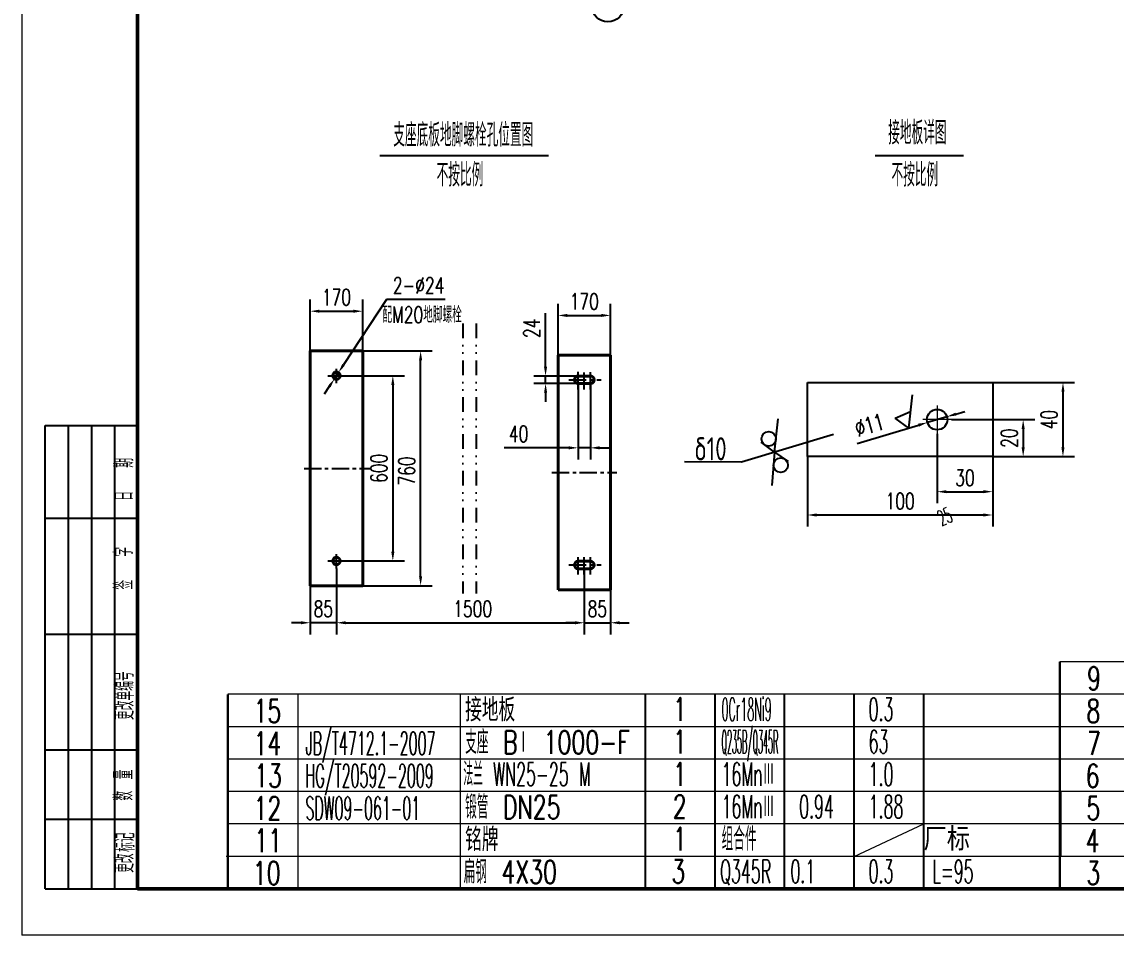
# Model space of a CAD drawing. Extents: x 24660 to 37528, y 564 to 6864.
# Drawn here: x 24660 to 28204, y 564 to 3521 of the extents above; entities that cross this region are included whole.
import ezdxf
from ezdxf.enums import TextEntityAlignment as Align

# ---------------------------------------------------------------- set-up
doc = ezdxf.new("R2010")
doc.units = 0
doc.header["$LTSCALE"] = 150
doc.linetypes.add('CENTER', pattern=[2, 1.25, -0.25, 0.25, -0.25])
doc.linetypes.add('DIVIDE2', pattern=[15.875, 6.35, -3.175, 0, -3.175, 0, -3.175])
doc.layers.get('0').update_dxf_attribs({"linetype": 'CONTINUOUS'})
doc.layers.get('DEFPOINTS').update_dxf_attribs({"linetype": 'CONTINUOUS'})
for name, color, linetype in [('01', 7, 'CONTINUOUS'), ('05', 4, 'CENTER'), ('08', 1, 'CONTINUOUS'), ('11', 1, 'CONTINUOUS'), ('CONTOUR', 7, 'CONTINUOUS'), ('TITLE', 9, 'CONTINUOUS'), ('文字', 3, 'CONTINUOUS'), ('破折线', 1, 'CONTINUOUS'), ('轮廓线', 7, 'CONTINUOUS')]:
    doc.layers.add(name, color=color, linetype=linetype)
doc.layers.add('Center', color=1, linetype='CENTER', lineweight=13)
doc.styles.add('FSDBHZ', font='TXT.SHX', dxfattribs={"width": 0.707, "bigfont": 'HZFS.SHX'})
doc.styles.add('HQ', font='txt.shx', dxfattribs={"width": 0.7, "bigfont": 'gbcbig.shx'})
doc.styles.add('HZ', font='txt.shx', dxfattribs={"width": 0.7, "bigfont": 'gbcbig.shx'})
doc.styles.add('HZ0', font='TXT', dxfattribs={"width": 0.7, "bigfont": 'HZTXT0'})
doc.styles.get("Standard").update_dxf_attribs({"font": 'txt.shx', "width": 0.7, "bigfont": 'gbcbig.shx'})
doc.dimstyles.get("Standard").update_dxf_attribs({"dimscale": 15, "dimtxt": 5, "dimasz": 5, "dimexe": 2.5, "dimexo": 0, "dimgap": 1.25, "dimtad": 3, "dimdec": 0, "dimdsep": 46, "dimtxsty": 'Standard', "dimcen": 0, "dimaunit": 1, "dimadec": 0, "dimazin": 0, "dimtfac": 1, "dimtdec": 4, "dimtmove": 0, "dimatfit": 1, "dimfxl": 1, "dimtolj": 1, "dimtzin": 0, "dimarcsym": 0})
doc.dimstyles.new('STANDARD$0', dxfattribs={"dimscale": 15, "dimtxt": 5, "dimasz": 5, "dimexe": 2.5, "dimexo": 0, "dimgap": 1.25, "dimtad": 1, "dimdec": 0, "dimdsep": 46, "dimtxsty": 'FSDBHZ', "dimcen": 0, "dimaunit": 1, "dimadec": 0, "dimazin": 0, "dimtfac": 1, "dimtdec": 3, "dimtmove": 0, "dimatfit": 3, "dimfxl": 1, "dimtolj": 1, "dimarcsym": 0})

# ---------------------------------------------------------------- blocks, each defined once
blk = doc.blocks.new('*D27')
at = {"layer": '08', "color": 0, "lineweight": -2, "transparency": 16777216}
for p, q in [((25593.8, 1775.6), (25593.8, 1538)), ((25678.8, 1699.6), (25678.8, 1538)), ((25563.8, 1575.5), (25533.8, 1575.5)), ((25678.8, 1575.5), (25593.8, 1575.5)), ((25708.8, 1575.5), (25738.8, 1575.5))]:
    blk.add_line(p, q, dxfattribs=at)
at = {"layer": '08', "color": 0, "transparency": 16777216}
for points in [[(25563.8, 1580.5), (25563.8, 1570.5), (25593.8, 1575.5)], [(25708.8, 1580.5), (25708.8, 1570.5), (25678.8, 1575.5)]]:
    blk.add_solid(points, dxfattribs=at)
at = {"layer": 'DEFPOINTS', "color": 0, "transparency": 16777216}
for p in [(25593.8, 1775.6), (25678.8, 1699.6), (25593.8, 1575.5)]:
    blk.add_point(p, dxfattribs=at)
at = {"layer": '08', "color": 0, "transparency": 16777216, "insert": (25636.3, 1620.5), "char_height": 52.5, "attachment_point": 5, "style": 'HQ'}
blk.add_mtext('\\A1;85', dxfattribs=at)
blk = doc.blocks.new('*D28')
at = {"layer": '08', "color": 0, "lineweight": -2, "transparency": 16777216}
for p, q in [((25840.6, 2622.7), (25701.8, 2410.7)), ((26030.8, 2622.7), (25840.6, 2622.7)), ((25672.2, 2365.5), (25685.3, 2385.6)), ((25655.8, 2340.4), (25639.3, 2315.3))]:
    blk.add_line(p, q, dxfattribs=at)
at = {"layer": '08', "color": 0, "transparency": 16777216}
for points in [[(25697.6, 2413.5), (25706, 2408), (25685.3, 2385.6)], [(25651.6, 2343.2), (25659.9, 2337.7), (25672.2, 2365.5)]]:
    blk.add_solid(points, dxfattribs=at)
at = {"layer": 'DEFPOINTS', "color": 0, "transparency": 16777216}
for p in [(25685.3, 2385.6), (25672.2, 2365.5)]:
    blk.add_point(p, dxfattribs=at)
at = {"layer": '08', "color": 0, "transparency": 16777216, "insert": (25945.1, 2667.7), "char_height": 52.5, "attachment_point": 5, "style": 'HQ'}
blk.add_mtext('\\A1;2-%%c24', dxfattribs=at)
blk = doc.blocks.new('*D29')
at = {"layer": '08', "color": 0, "lineweight": -2, "transparency": 16777216}
for p, q in [((26461.5, 2350.6), (26461.5, 2104.5)), ((26501.5, 2350.6), (26501.5, 2104.5)), ((26431.5, 2142), (26222.6, 2142)), ((26501.5, 2142), (26461.5, 2142)), ((26531.5, 2142), (26561.5, 2142))]:
    blk.add_line(p, q, dxfattribs=at)
at = {"layer": '08', "color": 0, "transparency": 16777216}
for points in [[(26431.5, 2147), (26431.5, 2137), (26461.5, 2142)], [(26531.5, 2147), (26531.5, 2137), (26501.5, 2142)]]:
    blk.add_solid(points, dxfattribs=at)
at = {"layer": 'DEFPOINTS', "color": 0, "transparency": 16777216}
for p in [(26461.5, 2350.6), (26501.5, 2350.6), (26501.5, 2142)]:
    blk.add_point(p, dxfattribs=at)
at = {"layer": '08', "color": 0, "transparency": 16777216, "insert": (26268.9, 2187), "char_height": 52.5, "attachment_point": 5, "style": 'HQ'}
blk.add_mtext('\\A1;40', dxfattribs=at)
blk = doc.blocks.new('*D30')
at = {"layer": '08', "color": 0, "lineweight": -2, "transparency": 16777216}
for p, q in [((26356.2, 2404.6), (26356.2, 2578.3)), ((26461.5, 2374.6), (26318.7, 2374.6)), ((26461.5, 2350.6), (26318.7, 2350.6)), ((26356.2, 2350.6), (26356.2, 2374.6)), ((26356.2, 2320.6), (26356.2, 2290.6))]:
    blk.add_line(p, q, dxfattribs=at)
at = {"layer": '08', "color": 0, "transparency": 16777216}
for points in [[(26351.2, 2404.6), (26361.2, 2404.6), (26356.2, 2374.6)], [(26351.2, 2320.6), (26361.2, 2320.6), (26356.2, 2350.6)]]:
    blk.add_solid(points, dxfattribs=at)
at = {"layer": 'DEFPOINTS', "color": 0, "transparency": 16777216}
for p in [(26356.2, 2350.6), (26461.5, 2374.6), (26461.5, 2350.6)]:
    blk.add_point(p, dxfattribs=at)
at = {"layer": '08', "color": 0, "transparency": 16777216, "insert": (26311.2, 2528.9), "char_height": 52.5, "attachment_point": 5, "rotation": 90, "style": 'HQ'}
blk.add_mtext('\\A1;24', dxfattribs=at)
blk = doc.blocks.new('*D31')
at = {"layer": '08', "color": 0, "lineweight": -2, "transparency": 16777216}
for p, q in [((25593.8, 2455.6), (25593.8, 2622)), ((25763.8, 2455.6), (25763.8, 2622)), ((25623.8, 2584.5), (25733.8, 2584.5))]:
    blk.add_line(p, q, dxfattribs=at)
at = {"layer": '08', "color": 0, "transparency": 16777216}
for points in [[(25623.8, 2589.5), (25623.8, 2579.5), (25593.8, 2584.5)], [(25733.8, 2589.5), (25733.8, 2579.5), (25763.8, 2584.5)]]:
    blk.add_solid(points, dxfattribs=at)
at = {"layer": 'DEFPOINTS', "color": 0, "transparency": 16777216}
for p in [(25763.8, 2584.5), (25593.8, 2455.6), (25763.8, 2455.6)]:
    blk.add_point(p, dxfattribs=at)
at = {"layer": '08', "color": 0, "transparency": 16777216, "insert": (25678.8, 2629.5), "char_height": 52.5, "attachment_point": 5, "style": 'HQ'}
blk.add_mtext('\\A1;170', dxfattribs=at)
blk = doc.blocks.new('*D32')
at = {"layer": '08', "color": 0, "lineweight": -2, "transparency": 16777216}
for p, q in [((26396.5, 2442.6), (26396.5, 2608.3)), ((26566.5, 2442.6), (26566.5, 2608.3)), ((26426.5, 2570.8), (26536.5, 2570.8))]:
    blk.add_line(p, q, dxfattribs=at)
at = {"layer": '08', "color": 0, "transparency": 16777216}
for points in [[(26426.5, 2575.8), (26426.5, 2565.8), (26396.5, 2570.8)], [(26536.5, 2575.8), (26536.5, 2565.8), (26566.5, 2570.8)]]:
    blk.add_solid(points, dxfattribs=at)
at = {"layer": 'DEFPOINTS', "color": 0, "transparency": 16777216}
for p in [(26566.5, 2570.8), (26396.5, 2442.6), (26566.5, 2442.6)]:
    blk.add_point(p, dxfattribs=at)
at = {"layer": '08', "color": 0, "transparency": 16777216, "insert": (26481.5, 2615.8), "char_height": 52.5, "attachment_point": 5, "style": 'HQ'}
blk.add_mtext('\\A1;170', dxfattribs=at)
blk = doc.blocks.new('*D33')
at = {"layer": '08', "color": 0, "lineweight": -2, "transparency": 16777216}
for p, q in [((26566.5, 1682.6), (26566.5, 1538)), ((26481.5, 1606.6), (26481.5, 1538)), ((26451.5, 1575.5), (26421.5, 1575.5)), ((26481.5, 1575.5), (26566.5, 1575.5)), ((26596.5, 1575.5), (26626.5, 1575.5))]:
    blk.add_line(p, q, dxfattribs=at)
at = {"layer": '08', "color": 0, "transparency": 16777216}
for points in [[(26451.5, 1580.5), (26451.5, 1570.5), (26481.5, 1575.5)], [(26596.5, 1580.5), (26596.5, 1570.5), (26566.5, 1575.5)]]:
    blk.add_solid(points, dxfattribs=at)
at = {"layer": 'DEFPOINTS', "color": 0, "transparency": 16777216}
for p in [(26566.5, 1682.6), (26481.5, 1606.6), (26566.5, 1575.5)]:
    blk.add_point(p, dxfattribs=at)
at = {"layer": '08', "color": 0, "transparency": 16777216, "insert": (26524, 1620.5), "char_height": 52.5, "attachment_point": 5, "style": 'HQ'}
blk.add_mtext('\\A1;85', dxfattribs=at)
blk = doc.blocks.new('*D34')
at = {"layer": '08', "color": 0, "lineweight": -2, "transparency": 16777216}
for p, q in [((25678.8, 1751.3), (25678.8, 1538)), ((26481.5, 1750.6), (26481.5, 1538)), ((25708.8, 1575.5), (26451.5, 1575.5))]:
    blk.add_line(p, q, dxfattribs=at)
at = {"layer": '08', "color": 0, "transparency": 16777216}
for points in [[(25708.8, 1580.5), (25708.8, 1570.5), (25678.8, 1575.5)], [(26451.5, 1580.5), (26451.5, 1570.5), (26481.5, 1575.5)]]:
    blk.add_solid(points, dxfattribs=at)
at = {"layer": 'DEFPOINTS', "color": 0, "transparency": 16777216}
for p in [(25678.8, 1751.3), (26481.5, 1750.6), (26481.5, 1575.5)]:
    blk.add_point(p, dxfattribs=at)
at = {"layer": '08', "color": 0, "transparency": 16777216, "insert": (26120.1, 1620.5), "char_height": 52.5, "attachment_point": 5, "style": 'HQ'}
blk.add_mtext('\\A1;1500', dxfattribs=at)
blk = doc.blocks.new('*D35')
at = {"layer": '08', "color": 0, "lineweight": -2, "transparency": 16777216}
for p, q in [((25706.7, 2375.6), (25899, 2375.6)), ((25861.5, 2345.6), (25861.5, 1805.6)), ((25706.7, 1775.6), (25899, 1775.6))]:
    blk.add_line(p, q, dxfattribs=at)
at = {"layer": '08', "color": 0, "transparency": 16777216}
for points in [[(25856.5, 2345.6), (25866.5, 2345.6), (25861.5, 2375.6)], [(25856.5, 1805.6), (25866.5, 1805.6), (25861.5, 1775.6)]]:
    blk.add_solid(points, dxfattribs=at)
at = {"layer": 'DEFPOINTS', "color": 0, "transparency": 16777216}
for p in [(25706.7, 2375.6), (25706.7, 1775.6), (25861.5, 1775.6)]:
    blk.add_point(p, dxfattribs=at)
at = {"layer": '08', "color": 0, "transparency": 16777216, "insert": (25816.5, 2075.6), "char_height": 52.5, "attachment_point": 5, "rotation": 90, "style": 'HQ'}
blk.add_mtext('\\A1;600', dxfattribs=at)
blk = doc.blocks.new('*D36')
at = {"layer": '08', "color": 0, "lineweight": -2, "transparency": 16777216}
for p, q in [((25748.8, 2455.6), (25988.9, 2455.6)), ((25951.4, 1725.6), (25951.4, 2425.6)), ((25748.8, 1695.6), (25988.9, 1695.6))]:
    blk.add_line(p, q, dxfattribs=at)
at = {"layer": '08', "color": 0, "transparency": 16777216}
for points in [[(25946.4, 2425.6), (25956.4, 2425.6), (25951.4, 2455.6)], [(25946.4, 1725.6), (25956.4, 1725.6), (25951.4, 1695.6)]]:
    blk.add_solid(points, dxfattribs=at)
at = {"layer": 'DEFPOINTS', "color": 0, "transparency": 16777216}
for p in [(25748.8, 2455.6), (25951.4, 2455.6), (25748.8, 1695.6)]:
    blk.add_point(p, dxfattribs=at)
at = {"layer": '08', "color": 0, "transparency": 16777216, "insert": (25906.4, 2067), "char_height": 52.5, "attachment_point": 5, "rotation": 90, "style": 'HQ'}
blk.add_mtext('\\A1;760', dxfattribs=at)
blk = doc.blocks.new('*D58')
at = {"layer": '08', "color": 0, "lineweight": -2, "transparency": 16777216}
for p, q in [((27624.5, 2187.5), (27624.5, 1962.5)), ((27804.5, 2113.4), (27804.5, 1962.5)), ((27654.5, 2000), (27774.5, 2000))]:
    blk.add_line(p, q, dxfattribs=at)
at = {"layer": '08', "color": 0, "transparency": 16777216}
for points in [[(27654.5, 2005), (27654.5, 1995), (27624.5, 2000)], [(27774.5, 2005), (27774.5, 1995), (27804.5, 2000)]]:
    blk.add_solid(points, dxfattribs=at)
at = {"layer": 'DEFPOINTS', "color": 0, "transparency": 16777216}
for p in [(27624.5, 2187.5), (27804.5, 2113.4), (27804.5, 2000)]:
    blk.add_point(p, dxfattribs=at)
at = {"layer": '08', "color": 0, "transparency": 16777216, "insert": (27714.5, 2045), "char_height": 52.5, "attachment_point": 5, "style": 'HQ'}
blk.add_mtext('\\A1;30', dxfattribs=at)
blk = doc.blocks.new('*D59')
at = {"layer": '08', "color": 0, "lineweight": -2, "transparency": 16777216}
for p, q in [((27204.5, 2113.4), (27204.5, 1887)), ((27804.5, 2113), (27804.5, 1887)), ((27234.5, 1924.5), (27774.5, 1924.5))]:
    blk.add_line(p, q, dxfattribs=at)
at = {"layer": '08', "color": 0, "transparency": 16777216}
for points in [[(27234.5, 1929.5), (27234.5, 1919.5), (27204.5, 1924.5)], [(27774.5, 1929.5), (27774.5, 1919.5), (27804.5, 1924.5)]]:
    blk.add_solid(points, dxfattribs=at)
at = {"layer": 'DEFPOINTS', "color": 0, "transparency": 16777216}
for p in [(27204.5, 2113.4), (27804.5, 2113), (27804.5, 1924.5)]:
    blk.add_point(p, dxfattribs=at)
at = {"layer": '08', "color": 0, "transparency": 16777216, "insert": (27504.5, 1969.5), "char_height": 52.5, "attachment_point": 5, "style": 'HQ'}
blk.add_mtext('\\A1;100', dxfattribs=at)
blk = doc.blocks.new('*D60')
at = {"layer": '08', "color": 0, "lineweight": -2, "transparency": 16777216}
for p, q in [((27804.9, 2353.4), (28069.5, 2353.4)), ((28032, 2323.4), (28032, 2143.4)), ((27804.9, 2113.4), (28069.5, 2113.4))]:
    blk.add_line(p, q, dxfattribs=at)
at = {"layer": '08', "color": 0, "transparency": 16777216}
for points in [[(28027, 2323.4), (28037, 2323.4), (28032, 2353.4)], [(28027, 2143.4), (28037, 2143.4), (28032, 2113.4)]]:
    blk.add_solid(points, dxfattribs=at)
at = {"layer": 'DEFPOINTS', "color": 0, "transparency": 16777216}
for p in [(27804.9, 2353.4), (27804.9, 2113.4), (28032, 2113.4)]:
    blk.add_point(p, dxfattribs=at)
at = {"layer": '08', "color": 0, "transparency": 16777216, "insert": (27987, 2233.4), "char_height": 52.5, "attachment_point": 5, "rotation": 90, "style": 'HQ'}
blk.add_mtext('\\A1;40', dxfattribs=at)
blk = doc.blocks.new('*D61')
at = {"layer": '08', "color": 0, "lineweight": -2, "transparency": 16777216}
for p, q in [((27670.6, 2233.4), (27940.6, 2233.4)), ((27903.1, 2203.4), (27903.1, 2143.4)), ((27804.5, 2113.4), (27940.6, 2113.4))]:
    blk.add_line(p, q, dxfattribs=at)
at = {"layer": '08', "color": 0, "transparency": 16777216}
for points in [[(27898.1, 2203.4), (27908.1, 2203.4), (27903.1, 2233.4)], [(27898.1, 2143.4), (27908.1, 2143.4), (27903.1, 2113.4)]]:
    blk.add_solid(points, dxfattribs=at)
at = {"layer": 'DEFPOINTS', "color": 0, "transparency": 16777216}
for p in [(27670.6, 2233.4), (27804.5, 2113.4), (27903.1, 2113.4)]:
    blk.add_point(p, dxfattribs=at)
at = {"layer": '08', "color": 0, "transparency": 16777216, "insert": (27858.1, 2173.4), "char_height": 52.5, "attachment_point": 5, "rotation": 90, "style": 'HQ'}
blk.add_mtext('\\A1;20', dxfattribs=at)
blk = doc.blocks.new('*D62')
at = {"layer": '08', "color": 0, "lineweight": -2, "transparency": 16777216}
for p, q in [((27656.2, 2242.7), (27592.9, 2224)), ((27684.9, 2251.3), (27713.7, 2259.8)), ((27365.1, 2156.5), (27564.1, 2215.5))]:
    blk.add_line(p, q, dxfattribs=at)
at = {"layer": '08', "color": 0, "transparency": 16777216}
for points in [[(27683.5, 2256.1), (27686.4, 2246.5), (27656.2, 2242.7)], [(27562.7, 2220.3), (27565.6, 2210.7), (27592.9, 2224)]]:
    blk.add_solid(points, dxfattribs=at)
at = {"layer": 'DEFPOINTS', "color": 0, "transparency": 16777216}
for p in [(27656.2, 2242.7), (27592.9, 2224)]:
    blk.add_point(p, dxfattribs=at)
at = {"layer": '08', "color": 0, "transparency": 16777216, "insert": (27405.5, 2215.4), "char_height": 52.5, "attachment_point": 5, "rotation": 16.5126, "style": 'HQ'}
blk.add_mtext('\\A1;%%c11', dxfattribs=at)

msp = doc.modelspace()

# ---------------------------------------------------------------- linework, layer by layer
at = {"color": 1}
for p, q in [((26558.1, 3521.4), (26558.1, 3521.4)), ((27532.6, 2206.1), (27544.4, 2313.5)), ((27097.9, 2128.2), (27109.7, 2235.5)), ((27489, 2238.1), (27538.5, 2259.8)), ((27532.6, 2206.1), (27489, 2238.1)), ((27097.9, 2128.2), (27054.4, 2160.1)), ((27097.9, 2128.2), (27088.9, 2020.5)), ((27097.9, 2128.2), (27142.3, 2097.3))]:
    msp.add_line(p, q, dxfattribs=at)
for p, q in [((25819.6, 3088.5), (26365.7, 3088.5)), ((27423.6, 3088.5), (27710.2, 3088.5))]:
    msp.add_line(p, q)
at = {"color": 1, "linetype": 'DIVIDE2', "ltscale": 0.05}
for p, q in [((26088.2, 2544.5), (26088.2, 1670)), ((26130.9, 2544.5), (26130.9, 1670))]:
    msp.add_line(p, q, dxfattribs=at)
at = {"color": 1}
for centre in [(27079.1, 2171), (27117.8, 2085.8)]:
    msp.add_circle(centre, 23.4, dxfattribs=at)
at = {"layer": '01', "lineweight": 40}
for p, q in [((25593.8, 1695.6), (25593.8, 2455.6)), ((25593.8, 2455.6), (25763.8, 2455.6)), ((25763.8, 2455.6), (25763.8, 1695.6)), ((26396.5, 1682.6), (26396.5, 2442.6)), ((26396.5, 2442.6), (26566.5, 2442.6)), ((26566.5, 2442.6), (26566.5, 1682.6)), ((26461.5, 2374.6), (26501.5, 2374.6)), ((26461.5, 2350.6), (26501.5, 2350.6)), ((26461.5, 1774.6), (26501.5, 1774.6)), ((26461.5, 1774.6), (26501.5, 1774.6)), ((26461.5, 1750.6), (26501.5, 1750.6)), ((26461.5, 1750.6), (26501.5, 1750.6)), ((25593.8, 1695.6), (25763.8, 1695.6)), ((26396.5, 1682.6), (26566.5, 1682.6))]:
    msp.add_line(p, q, dxfattribs=at)
for centre in [(25678.8, 2375.6), (25678.8, 1775.6)]:
    msp.add_circle(centre, 12, dxfattribs=at)
for centre, start, end in [((26461.5, 2362.6), 90, 270), ((26501.5, 2362.6), 270, 90), ((26461.5, 1762.6), 90, 270), ((26461.5, 1762.6), 90, 270), ((26501.5, 1762.6), 270, 90), ((26501.5, 1762.6), 270, 90)]:
    msp.add_arc(centre, 12, start, end, dxfattribs=at)
at = {"layer": '05', "color": 1, "ltscale": 0.3}
for p, q in [((25651.3, 2375.6), (25706.7, 2375.6)), ((25678.8, 2351.3), (25678.8, 2397.7)), ((26461.5, 2331.4), (26461.5, 2394)), ((26481.5, 2331.4), (26481.5, 2386.1)), ((26501.5, 2331.3), (26501.5, 2393.8)), ((26431.9, 2362.6), (26536.8, 2362.6)), ((25573.8, 2075.6), (25790.5, 2075.6)), ((26376.5, 2062.6), (26586.5, 2062.6)), ((25651.3, 1775.6), (25706.7, 1775.6)), ((25678.8, 1751.3), (25678.8, 1797.7)), ((26461.5, 1731.4), (26461.5, 1794)), ((26481.5, 1731.4), (26481.5, 1792.5)), ((26501.5, 1731.3), (26501.5, 1793.8)), ((26431.9, 1762.6), (26536.8, 1762.6))]:
    msp.add_line(p, q, dxfattribs=at)
at = {"layer": '08'}
for p, q in [((27288.8, 2185.7), (26990.8, 2095.8)), ((26990.8, 2095.8), (26805.8, 2096.3))]:
    msp.add_line(p, q, dxfattribs=at)
at = {"layer": 'Center'}
for p, q in [((27624.5, 2279.1), (27624.5, 2187.5)), ((27670.6, 2233.4), (27577.8, 2233.4))]:
    msp.add_line(p, q, dxfattribs=at)
at = {"layer": 'CONTOUR'}
for p, q in [((27204.5, 2353.4), (27804.5, 2353.4)), ((27204.5, 2113.4), (27204.5, 2353.4)), ((27804.5, 2353.4), (27804.5, 2113.4)), ((27804.5, 2113.4), (27204.5, 2113.4))]:
    msp.add_line(p, q, dxfattribs=at)
msp.add_circle((27624.5, 2233.4), 33, dxfattribs=at)
at = {"layer": 'TITLE', "color": 1, "lineweight": 13}
for p, q in [((24660, 6864), (24660, 564)), ((30721.6, 1449), (28021.7, 1449)), ((30721.6, 1449), (28021.7, 1449)), ((28026.6, 1344), (25326.7, 1344)), ((25554.2, 1344), (25554.2, 714)), ((26079.7, 1344), (26079.7, 714)), ((30721.6, 1344), (28021.7, 1344)), ((30721.6, 1344), (28021.7, 1344)), ((28026.6, 1239), (25326.7, 1239)), ((28026.6, 1239), (25326.7, 1239)), ((28026.6, 1239), (25326.7, 1239)), ((30721.6, 1239), (28021.7, 1239)), ((30721.6, 1239), (28021.7, 1239)), ((28026.6, 1134), (25326.7, 1134)), ((28026.6, 1134), (25326.7, 1134)), ((30719.2, 1134), (28019.2, 1134)), ((30721.6, 1134), (28021.7, 1134)), ((28024.2, 1029), (25324.2, 1029)), ((28024.2, 1029), (25324.2, 1029)), ((28026.6, 1029), (25326.7, 1029)), ((28026.6, 1029), (25326.7, 1029)), ((30721.6, 1029), (28021.7, 1029)), ((30721.6, 1029), (28021.7, 1029)), ((28159.2, 924), (25326.7, 924)), ((28088.9, 924), (25326.7, 924)), ((27355.8, 819), (27581.1, 924)), ((30721.6, 924), (28021.7, 924)), ((30721.6, 924), (28021.7, 924)), ((28021.7, 819), (25321.7, 819)), ((28024.2, 819), (25324.2, 819)), ((28024.2, 819), (25324.2, 819)), ((28026.6, 819), (25326.7, 819)), ((30721.6, 819), (28021.7, 819)), ((30721.6, 819), (28021.7, 819)), ((28021.7, 714), (25321.7, 714)), ((28021.7, 714), (25321.7, 714)), ((30721.6, 714), (28021.7, 714)), ((30721.6, 714), (28021.7, 714)), ((30721.6, 714), (28021.7, 714)), ((33570, 564), (24660, 564))]:
    msp.add_line(p, q, dxfattribs=at)
at = {"layer": 'TITLE', "color": 0, "lineweight": 50}
for p in [(25035, 6714), (33420, 714)]:
    msp.add_line(p, (25035, 714), dxfattribs=at)
at = {"layer": 'TITLE', "color": 1}
for p, q in [((26680.2, 714), (26680.2, 1344)), ((26905.4, 1029), (26905.4, 1344)), ((26905.4, 1239), (26905.4, 1344)), ((27130.6, 1029), (27130.6, 1344)), ((27130.6, 1239), (27130.6, 1344)), ((27355.8, 1029), (27355.8, 1344)), ((27355.8, 1239), (27355.8, 1344)), ((27581.1, 1029), (27581.1, 1344)), ((27581.1, 1239), (27581.1, 1344)), ((26905.4, 714), (26905.4, 1134)), ((27130.6, 714), (27130.6, 1134)), ((27355.8, 714), (27355.8, 1134)), ((27581.1, 714), (27581.1, 1134))]:
    msp.add_line(p, q, dxfattribs=at)
at = {"layer": 'TITLE', "color": 1, "const_width": 7.51}
for points in [[(28021.7, 714), (28021.7, 1449)], [(25326.7, 1029), (25326.7, 1344)], [(25326.7, 819), (25326.7, 1344)], [(25326.7, 714), (25326.7, 1029)], [(28024.2, 819), (28024.2, 1029)]]:
    msp.add_lwpolyline(points, dxfattribs=at)
at = {"layer": '破折线', "linetype": 'ByBlock'}
for p, q in [((24810, 2214), (24810, 714)), ((24885, 2214), (24885, 714)), ((24960, 2214), (24960, 714)), ((24735, 1914), (25035, 1914)), ((24735, 1539), (25035, 1539)), ((24735, 1164), (25035, 1164)), ((24735, 1164), (25035, 1164)), ((24735, 939), (25035, 939))]:
    msp.add_line(p, q, dxfattribs=at)
at = {"layer": '破折线'}
msp.add_circle((26558.1, 3573.8), 52.4, dxfattribs=at)
at = {"layer": '轮廓线'}
for p, q in [((24735, 714), (24735, 2214)), ((24735, 2214), (25035, 2214)), ((24735, 714), (25035, 714))]:
    msp.add_line(p, q, dxfattribs=at)

# ---------------------------------------------------------------- texts
at = {"layer": '11', "insert": (25828, 2599.4), "char_height": 52.5, "width": 597.789, "attachment_point": 1, "style": 'HQ'}
msp.add_mtext('配M20地脚螺栓', dxfattribs=at)
at = {"layer": 'TITLE', "color": 1}
for s, style, width, p in [('支座底板地脚螺栓孔位置图', 'HZ', 0.7, (25862.9, 3117.6)), ('接地板详图', 'HZ', 0.7, (27465.8, 3124.7)), ('不按比例', 'HZ', 0.7, (26003.4, 2988.2)), ('不按比例', 'HZ', 0.7, (27476.6, 2988.2)), ('9', 'HZ0', 0.7, (28110.1, 1357.8)), ('15', 'HZ0', 0.7, (25410.4, 1252.2)), ('0Cr18Ni9', 'HZ', 0.35, (26926.3, 1257.6)), ('0.3', 'HZ0', 0.5, (27402.6, 1257.6)), ('8', 'HZ0', 0.7, (28107.9, 1252.2)), ('Q235B/Q345R', 'HZ', 0.25, (26926.3, 1152.6)), ('14', 'HZ0', 0.7, (25410.4, 1147.2)), ('JB/T4712.1-2007', 'HZ', 0.45, (25578.6, 1147.5)), ('支座 BⅠ 1000-F', 'HZ', 0.7, (26095.7, 1151)), ('63', 'HZ0', 0.5, (27402.6, 1152.6)), ('7', 'HZ0', 0.7, (28110.1, 1147.8)), ('13', 'HZ0', 0.7, (25412.6, 1042.8)), ('HG/T20592-2009', 'HZ', 0.45, (25578.6, 1042.5)), ('法兰 WN25-25 M', 'HZ', 0.5, (26089.7, 1047.5)), ('16MnⅢ', 'HZ0', 0.5, (26926.3, 1047.6)), ('1.0', 'HZ0', 0.5, (27402.6, 1047.6)), ('6', 'HZ0', 0.7, (28105.4, 1042.2)), ('12', 'HZ0', 0.7, (25410.4, 937.2)), ('SDW09-061-01', 'HZ', 0.45, (25578.6, 937.5)), ('锻管 DN25', 'HZ', 0.7, (26095.7, 941)), ('16MnⅢ', 'HZ0', 0.5, (26926.3, 942.6)), ('0.94', 'HZ0', 0.5, (27177.4, 942.6)), ('1.88', 'HZ0', 0.5, (27402.6, 942.6)), ('5', 'HZ0', 0.7, (28107.6, 937.8)), ('11', 'HZ0', 0.7, (25412.6, 832.8)), ('组合件', 'HZ', 0.7, (26926.3, 837.6)), ('4', 'HZ0', 0.7, (28105.4, 832.2)), ('10', 'HZ0', 0.7, (25407.9, 727.2)), ('扁钢 4X30', 'HZ', 0.7, (26090.8, 731)), ('Q345R', 'HZ0', 0.5, (26921.4, 732.6)), ('0.3', 'HZ0', 0.5, (27402.6, 732.6)), ('3', 'HZ0', 0.7, (28107.6, 727.8))]:
    msp.add_text(s, height=75, dxfattribs=dict(at, style=style, width=width)).set_placement(p)
at = {"layer": 'TITLE', "color": 1, "style": 'HZ', "width": 0.5}
msp.add_text('25', height=50, rotation=23, dxfattribs=at).set_placement((27664.7, 1882.8), align=Align.BOTTOM_CENTER)
at = {"layer": 'TITLE', "color": 1, "style": 'HZ'}
for s, p in [('接地板', (26095.7, 1256)), ('铭牌', (26095.7, 836))]:
    msp.add_text(s, height=75, dxfattribs=at).set_placement(p)
at = {"layer": 'TITLE', "color": 1, "style": 'HZ0'}
for s, width, p in [('1', 0.7, (26790.9, 1257.6)), ('1', 0.7, (26790.9, 1152.6)), ('1', 0.7, (26790.9, 1047.6)), ('2', 0.7, (26790.9, 942.6)), ('1', 0.7, (26790.9, 837.6)), ('3', 0.7, (26785.9, 732.6)), ('0.1', 0.5, (27189.4, 732.6)), ('L=95', 0.5, (27675.8, 732.6))]:
    msp.add_text(s, height=75, dxfattribs=dict(at, width=width)).set_placement(p, align=Align.CENTER)
msp.add_text('厂标', height=75, dxfattribs=at).set_placement((27655.7, 837.6), align=Align.CENTER)
at = {"layer": 'TITLE', "color": 1, "insert": (26890.6, 2138.8), "char_height": 75, "attachment_point": 5, "style": 'HZ'}
msp.add_mtext('δ10', dxfattribs=at)
at = {"layer": '文字', "color": 1, "ltscale": 0.025, "style": 'HQ', "width": 0.7}
for s, p in [('日  期', (25021, 1971)), ('签  字', (25019.6, 1683)), ('更改单编号', (25022.7, 1260.6)), ('数 量', (25019.1, 999.5)), ('标记', (25025.3, 833.5)), ('更改', (25022.3, 765.5))]:
    msp.add_text(s, height=60, rotation=90, dxfattribs=at).set_placement(p)

# ---------------------------------------------------------------- dimensions: what is measured, and where the dimension line sits
at = {"layer": '08'}
for p1, p2, text, dimstyle, override, picture, middle in [((25672.2, 2365.5), (25685.3, 2385.6), '2-%%c24', 'STANDARD$0', {"dimtxt": 3.5, "dimasz": 2, "dimtoh": 1, "dimzin": 0, "dimtxsty": 'HQ', "dimaunit": 0, "dimtfac": 0.514286, "dimtix": 1}, '*D28', (25945.1, 2622.7)), ((27656.2, 2242.7), (27592.9, 2224), '%%c11', 'Standard', {"dimtxt": 3.5, "dimasz": 2, "dimtad": 1, "dimzin": 0, "dimtxsty": 'HQ', "dimaunit": 0, "dimtfac": 0.514286, "dimtdec": 3, "dimtix": 1, "dimatfit": 3, "dimtzin": 8}, '*D62', (27418.3, 2172.2))]:
    dim = msp.add_diameter_dim_2p(p1=p1, p2=p2, text=text, dimstyle=dimstyle, override=override, dxfattribs=at)
    dim.commit()
    dim.dimension.update_dxf_attribs({"geometry": picture, "text_midpoint": middle, "dimtype": 163})
for base, p1, p2, angle, picture, middle in [((25763.8, 2584.5), (25593.8, 2455.6), (25763.8, 2455.6), 180, '*D31', (25678.8, 2584.5)), ((26566.5, 2570.8), (26396.5, 2442.6), (26566.5, 2442.6), 180, '*D32', (26481.5, 2570.8)), ((26356.2, 2350.6), (26461.5, 2374.6), (26461.5, 2350.6), 90, '*D30', (26356.2, 2528.9)), ((25951.4, 2455.6), (25748.8, 1695.6), (25748.8, 2455.6), 90, '*D36', (25951.4, 2067))]:
    dim = msp.add_linear_dim(base=base, p1=p1, p2=p2, angle=angle, dimstyle='STANDARD$0', override={"dimtxt": 3.5, "dimasz": 2, "dimtad": 1, "dimzin": 0, "dimtxsty": 'HQ', "dimaunit": 0, "dimtfac": 0.514286, "dimtix": 1}, dxfattribs=at)
    dim.commit()
    dim.dimension.update_dxf_attribs({"geometry": picture, "text_midpoint": middle, "dimtype": 160})
dim = msp.add_linear_dim(base=(25861.5, 1775.6), p1=(25706.7, 2375.6), p2=(25706.7, 1775.6), angle=90, dimstyle='STANDARD$0', override={"dimtxt": 3.5, "dimasz": 2, "dimtad": 1, "dimzin": 0, "dimtxsty": 'HQ', "dimaunit": 0, "dimtfac": 0.514286, "dimtix": 1}, dxfattribs=at)
dim.commit()
dim.dimension.update_dxf_attribs({"geometry": '*D35', "text_midpoint": (25816.5, 2075.6)})
dim = msp.add_linear_dim(base=(26501.5, 2142), p1=(26461.5, 2350.6), p2=(26501.5, 2350.6), dimstyle='STANDARD$0', override={"dimtxt": 3.5, "dimasz": 2, "dimzin": 0, "dimtxsty": 'HQ', "dimaunit": 0, "dimtfac": 0.514286, "dimtix": 1}, dxfattribs=at)
dim.commit()
dim.dimension.update_dxf_attribs({"geometry": '*D29', "text_midpoint": (26268.9, 2142), "dimtype": 160})
for base, p1, p2, text, picture, middle in [((28032, 2113.4), (27804.9, 2353.4), (27804.9, 2113.4), '40', '*D60', (28032, 2233.4)), ((27903.1, 2113.4), (27670.6, 2233.4), (27804.5, 2113.4), '20', '*D61', (27903.1, 2173.4))]:
    dim = msp.add_linear_dim(base=base, p1=p1, p2=p2, angle=90, text=text, dimstyle='STANDARD$0', override={"dimtxt": 3.5, "dimasz": 2, "dimzin": 0, "dimtxsty": 'HQ', "dimaunit": 0, "dimtfac": 0.514286, "dimtix": 1}, dxfattribs=at)
    dim.commit()
    dim.dimension.update_dxf_attribs({"geometry": picture, "text_midpoint": middle, "dimtype": 160})
for base, p1, p2, text, override, picture, middle in [((27804.5, 2000), (27624.5, 2187.5), (27804.5, 2113.4), '30', {"dimtxt": 3.5, "dimasz": 2, "dimzin": 0, "dimtxsty": 'HQ', "dimaunit": 0, "dimtfac": 0.514286, "dimtix": 1}, '*D58', (27714.5, 2000)), ((27804.5, 1924.5), (27204.5, 2113.4), (27804.5, 2113), '100', {"dimtxt": 3.5, "dimasz": 2, "dimzin": 0, "dimtxsty": 'HQ', "dimaunit": 0, "dimtfac": 0.514286, "dimtix": 1}, '*D59', (27504.5, 1924.5)), ((26481.5, 1575.5), (25678.8, 1751.3), (26481.5, 1750.6), '1500', {"dimtxt": 3.5, "dimasz": 2, "dimtxsty": 'HQ', "dimaunit": 0, "dimtfac": 0.514286, "dimatfit": 0}, '*D34', (26120.1, 1575.5))]:
    dim = msp.add_linear_dim(base=base, p1=p1, p2=p2, text=text, dimstyle='STANDARD$0', override=override, dxfattribs=at)
    dim.commit()
    dim.dimension.update_dxf_attribs({"geometry": picture, "text_midpoint": middle, "dimtype": 160})
for base, p1, p2, picture, middle in [((25593.8, 1575.5), (25678.8, 1699.6), (25593.8, 1775.6), '*D27', (25636.3, 1620.5)), ((26566.5, 1575.5), (26481.5, 1606.6), (26566.5, 1682.6), '*D33', (26524, 1620.5))]:
    dim = msp.add_linear_dim(base=base, p1=p1, p2=p2, dimstyle='STANDARD$0', override={"dimtxt": 3.5, "dimasz": 2, "dimtad": 1, "dimzin": 0, "dimtxsty": 'HQ', "dimaunit": 0, "dimtfac": 0.514286, "dimtix": 1}, dxfattribs=at)
    dim.commit()
    dim.dimension.update_dxf_attribs({"geometry": picture, "text_midpoint": middle})

doc.saveas('drawing.dxf')
